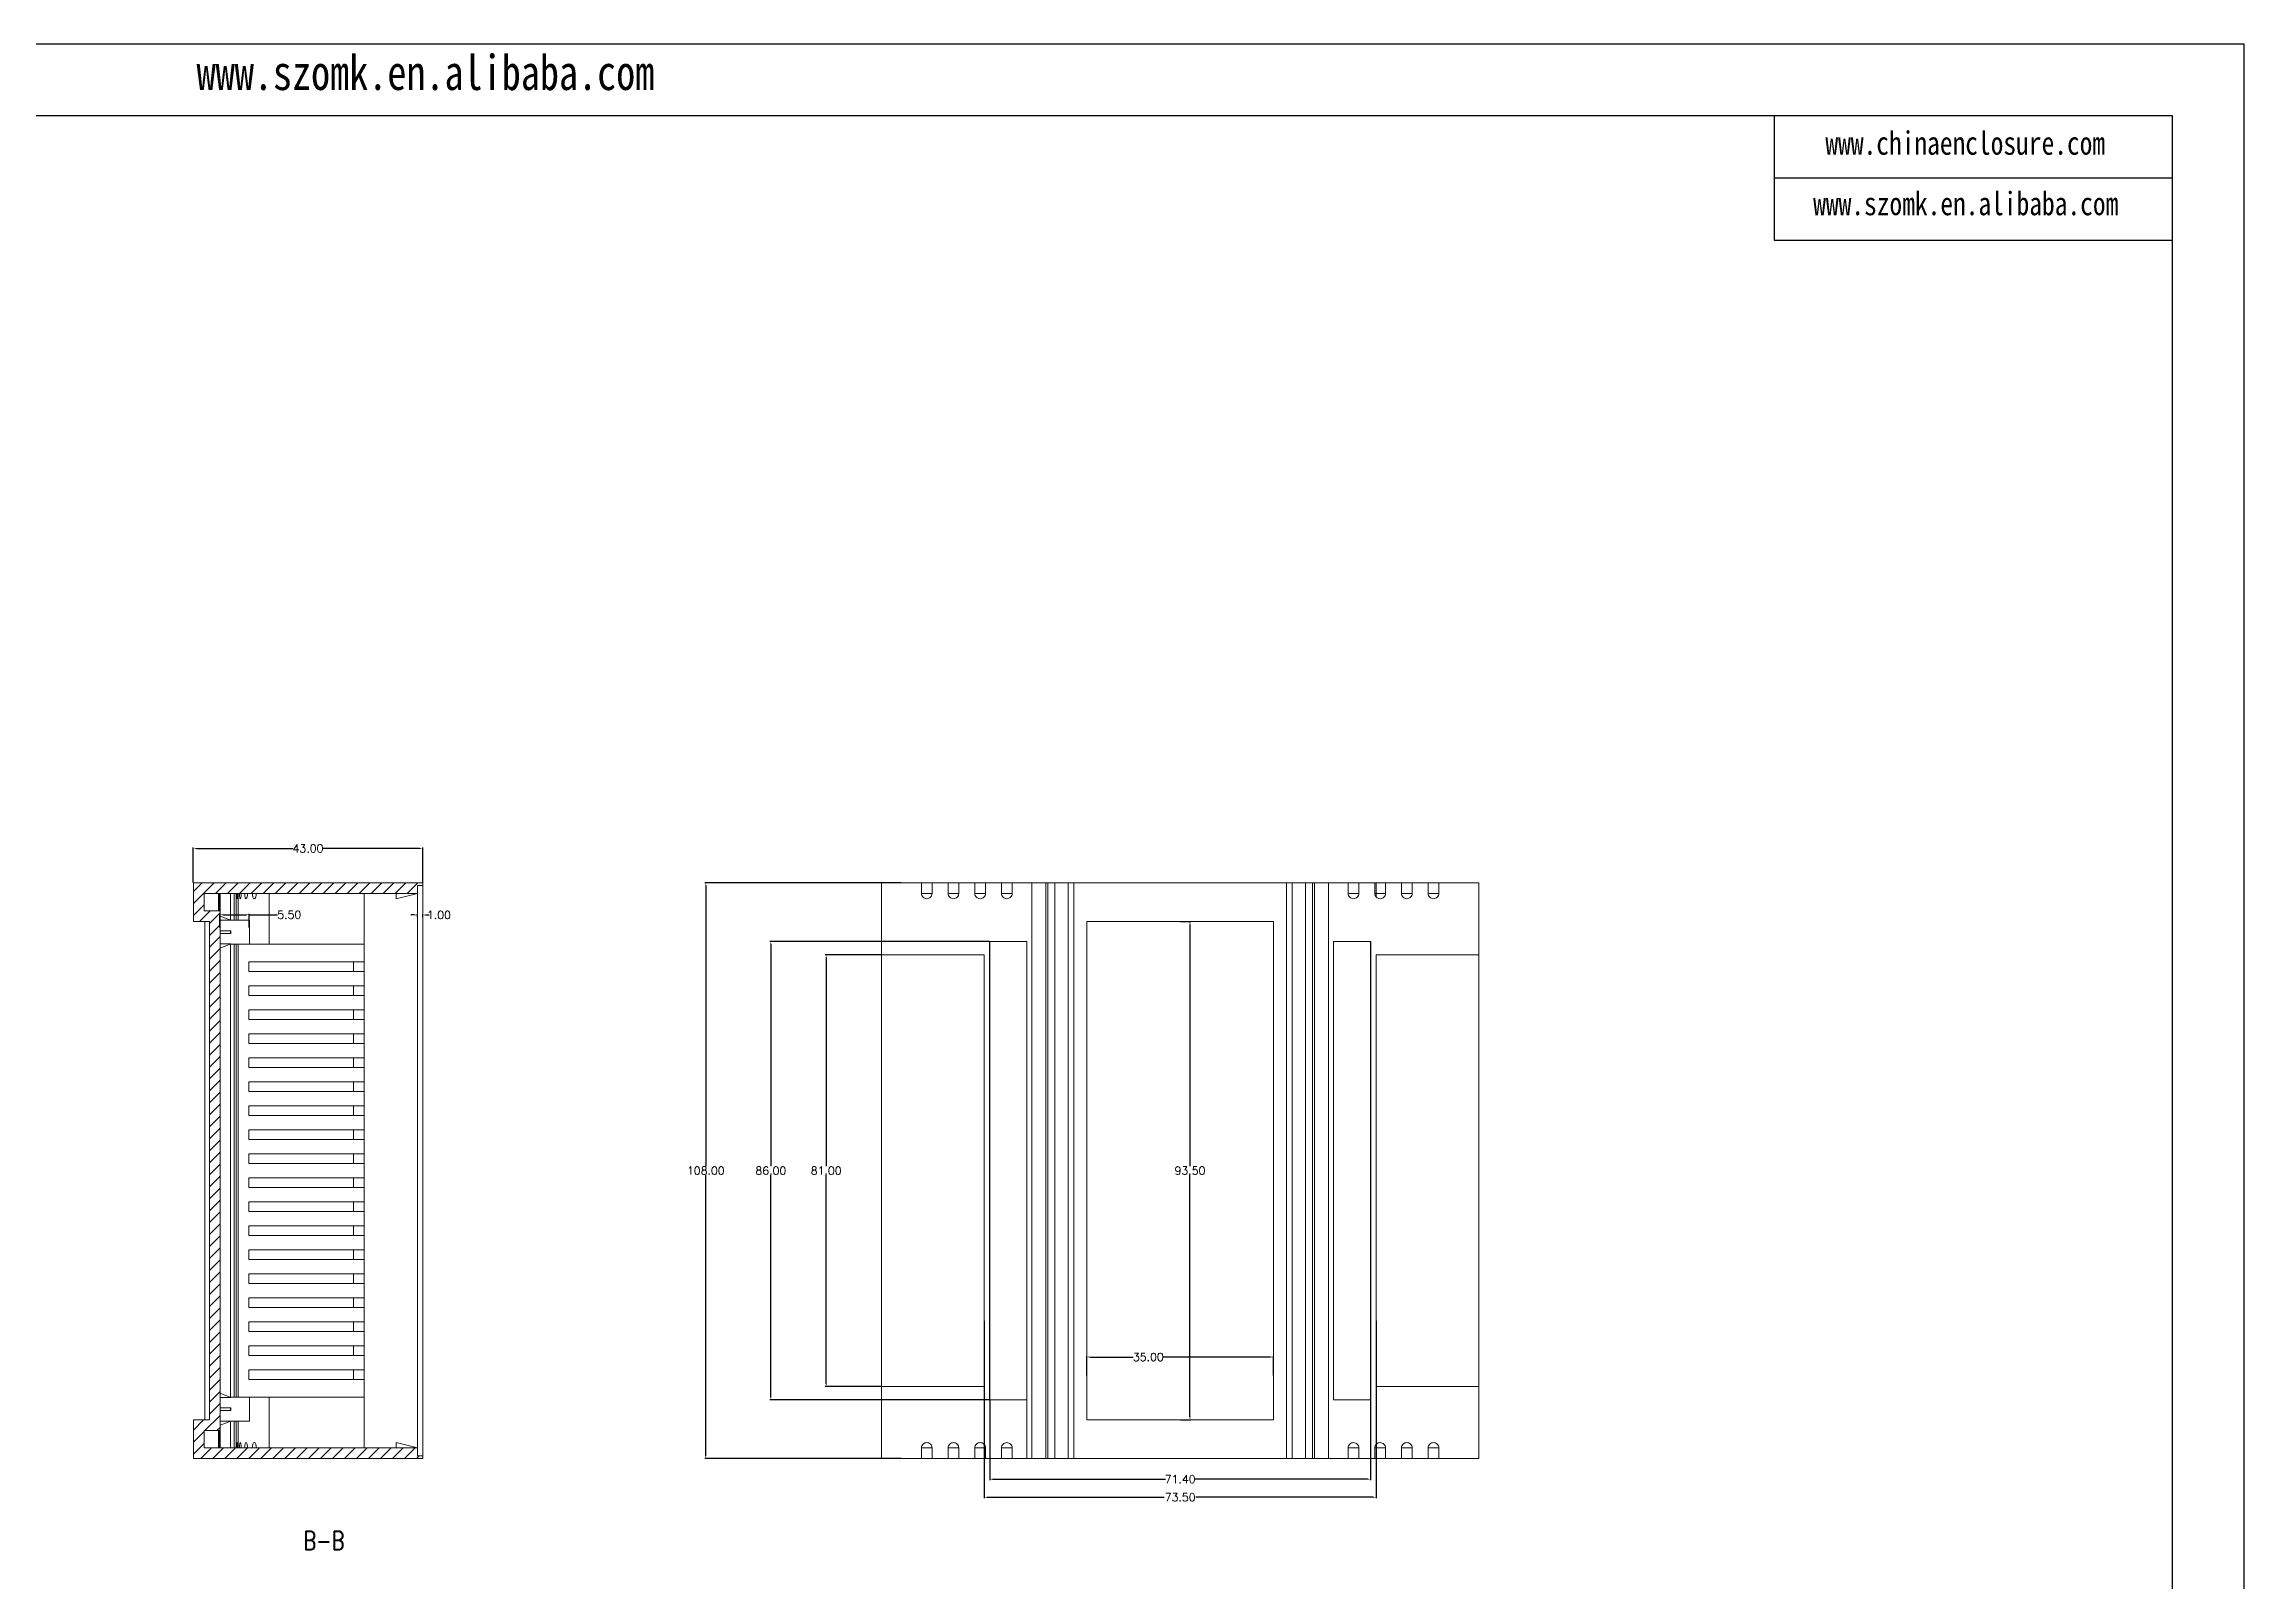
# Model space of a CAD drawing. Header units: inches. Extents: x 1153 to 3231, y 573 to 1137.
# Drawn here: x 2488.2 to 2900.6, y 849.2 to 1137.3 of the extents above; entities that cross this region are included whole.
import ezdxf

# ---------------------------------------------------------------- set-up
doc = ezdxf.new("R2010")
doc.units = ezdxf.units.IN
doc.layers.add('文字', color=81, linetype='Continuous')
doc.styles.add('SLDTEXTSTYLE3', font='TXT', dxfattribs={"width": 0.75, "bigfont": 'bigfont'})
doc.styles.get("Standard").update_dxf_attribs({"font": 'txt', "bigfont": 'gbcbig.shx'})
doc.styles.add('宋体', font='', dxfattribs={"width": 0.8, "height": 3.5})
doc.styles.get('宋体').set_extended_font_data('SimSun')
doc.dimstyles.new('2', dxfattribs={"dimtxt": 1.5, "dimasz": 0.6, "dimexe": 0.18, "dimexo": 0.0625, "dimgap": 0.09, "dimtad": 0, "dimtih": 1, "dimtoh": 1, "dimzin": 0, "dimdsep": 46, "dimtxsty": 'Standard', "dimcen": 0, "dimadec": 0, "dimazin": 2, "dimtfac": 1, "dimtofl": 0, "dimtmove": 0, "dimatfit": 3, "dimfxl": 1, "dimtolj": 1, "dimtzin": 0, "dimarcsym": 0})

# ---------------------------------------------------------------- blocks, each defined once
blk = doc.blocks.new('*D251')
at = {"color": 0, "lineweight": -2}
for p, q in [((2516.23, 980.07), (2516.23, 986.62)), ((2516.83, 986.44), (2534.89, 986.44)), ((2558.63, 986.44), (2540.57, 986.44)), ((2559.23, 980.07), (2559.23, 986.62))]:
    blk.add_line(p, q, dxfattribs=at)
at = {"color": 0}
for points in [[(2516.83, 986.54), (2516.83, 986.34), (2516.23, 986.44)], [(2558.63, 986.54), (2558.63, 986.34), (2559.23, 986.44)]]:
    blk.add_solid(points, dxfattribs=at)
at = {"layer": 'Defpoints', "color": 0}
for p in [(2559.23, 986.44), (2516.23, 980.01), (2559.23, 980.01)]:
    blk.add_point(p, dxfattribs=at)
at = {"color": 0, "insert": (2537.73, 986.44), "char_height": 1.5, "attachment_point": 5}
blk.add_mtext('\\A1;43.00', dxfattribs=at)
blk = doc.blocks.new('*D252')
at = {"color": 0, "lineweight": -2}
for p, q in [((2557.63, 973.96), (2557.03, 973.96)), ((2558.23, 973.54), (2558.23, 974.14)), ((2559.23, 973.54), (2559.23, 974.14)), ((2559.83, 973.96), (2560.43, 973.96))]:
    blk.add_line(p, q, dxfattribs=at)
at = {"color": 0}
for points in [[(2557.63, 974.06), (2557.63, 973.86), (2558.23, 973.96)], [(2559.83, 974.06), (2559.83, 973.86), (2559.23, 973.96)]]:
    blk.add_solid(points, dxfattribs=at)
at = {"layer": 'Defpoints', "color": 0}
for p in [(2558.23, 973.48), (2559.23, 973.96), (2559.23, 973.48)]:
    blk.add_point(p, dxfattribs=at)
at = {"color": 0, "insert": (2562.27, 973.96), "char_height": 1.5, "attachment_point": 5}
blk.add_mtext('\\A1;1.00', dxfattribs=at)
blk = doc.blocks.new('*D253')
at = {"color": 0, "lineweight": -2}
for p, q in [((2521.23, 971.58), (2521.23, 974.18)), ((2521.83, 974), (2526.13, 974)), ((2526.73, 971.58), (2526.73, 974.18)), ((2526.73, 974), (2532.01, 974))]:
    blk.add_line(p, q, dxfattribs=at)
at = {"color": 0}
for points in [[(2521.83, 974.1), (2521.83, 973.9), (2521.23, 974)], [(2526.13, 974.1), (2526.13, 973.9), (2526.73, 974)]]:
    blk.add_solid(points, dxfattribs=at)
at = {"layer": 'Defpoints', "color": 0}
for p in [(2521.23, 974), (2521.23, 971.52), (2526.73, 971.52)]:
    blk.add_point(p, dxfattribs=at)
at = {"color": 0, "insert": (2534.22, 974), "char_height": 1.5, "attachment_point": 5}
blk.add_mtext('\\A1;5.50', dxfattribs=at)
blk = doc.blocks.new('*D254')
at = {"color": 0, "lineweight": -2}
for p, q in [((2665.45, 969.01), (2624.31, 969.01)), ((2624.49, 968.41), (2624.49, 926.85)), ((2624.49, 883.61), (2624.49, 925.17)), ((2665.45, 883.01), (2624.31, 883.01))]:
    blk.add_line(p, q, dxfattribs=at)
at = {"color": 0}
for points in [[(2624.39, 968.41), (2624.59, 968.41), (2624.49, 969.01)], [(2624.39, 883.61), (2624.59, 883.61), (2624.49, 883.01)]]:
    blk.add_solid(points, dxfattribs=at)
at = {"layer": 'Defpoints', "color": 0}
for p in [(2665.52, 969.01), (2624.49, 883.01), (2665.52, 883.01)]:
    blk.add_point(p, dxfattribs=at)
at = {"color": 0, "insert": (2624.49, 926.01), "char_height": 1.5, "attachment_point": 5}
blk.add_mtext('\\A1;86.00', dxfattribs=at)
blk = doc.blocks.new('*D255')
at = {"color": 0, "lineweight": -2}
for p, q in [((2645.15, 966.51), (2634.68, 966.51)), ((2634.86, 965.91), (2634.86, 926.85)), ((2634.86, 886.11), (2634.86, 925.17)), ((2645.15, 885.51), (2634.68, 885.51))]:
    blk.add_line(p, q, dxfattribs=at)
at = {"color": 0}
for points in [[(2634.76, 965.91), (2634.96, 965.91), (2634.86, 966.51)], [(2634.76, 886.11), (2634.96, 886.11), (2634.86, 885.51)]]:
    blk.add_solid(points, dxfattribs=at)
at = {"layer": 'Defpoints', "color": 0}
for p in [(2634.86, 966.51), (2645.22, 966.51), (2645.22, 885.51)]:
    blk.add_point(p, dxfattribs=at)
at = {"color": 0, "insert": (2634.86, 926.01), "char_height": 1.5, "attachment_point": 5}
blk.add_mtext('\\A1;81.00', dxfattribs=at)
blk = doc.blocks.new('*D256')
at = {"color": 0, "lineweight": -2}
for p, q in [((2648.9, 980.01), (2612.12, 980.01)), ((2612.3, 979.41), (2612.3, 926.85)), ((2612.3, 872.61), (2612.3, 925.17)), ((2648.9, 872.01), (2612.12, 872.01))]:
    blk.add_line(p, q, dxfattribs=at)
at = {"color": 0}
for points in [[(2612.2, 979.41), (2612.4, 979.41), (2612.3, 980.01)], [(2612.2, 872.61), (2612.4, 872.61), (2612.3, 872.01)]]:
    blk.add_solid(points, dxfattribs=at)
at = {"layer": 'Defpoints', "color": 0}
for p in [(2612.3, 980.01), (2648.97, 980.01), (2648.97, 872.01)]:
    blk.add_point(p, dxfattribs=at)
at = {"color": 0, "insert": (2612.3, 926.01), "char_height": 1.5, "attachment_point": 5}
blk.add_mtext('\\A1;108.00', dxfattribs=at)
blk = doc.blocks.new('*D257')
at = {"color": 0, "lineweight": -2}
for p, q in [((2701.28, 972.76), (2703.24, 972.76)), ((2703.06, 972.16), (2703.06, 926.85)), ((2703.06, 879.86), (2703.06, 925.17)), ((2701.28, 879.26), (2703.24, 879.26))]:
    blk.add_line(p, q, dxfattribs=at)
at = {"color": 0}
for points in [[(2702.96, 972.16), (2703.16, 972.16), (2703.06, 972.76)], [(2702.96, 879.86), (2703.16, 879.86), (2703.06, 879.26)]]:
    blk.add_solid(points, dxfattribs=at)
at = {"layer": 'Defpoints', "color": 0}
for p in [(2701.22, 972.76), (2701.22, 879.26), (2703.06, 879.26)]:
    blk.add_point(p, dxfattribs=at)
at = {"color": 0, "insert": (2703.06, 926.01), "char_height": 1.5, "attachment_point": 5}
blk.add_mtext('\\A1;93.50', dxfattribs=at)
blk = doc.blocks.new('*D258')
at = {"color": 0, "lineweight": -2}
for p, q in [((2683.72, 887.59), (2683.72, 891.24)), ((2684.32, 891.06), (2692.41, 891.06)), ((2718.12, 891.06), (2698.09, 891.06)), ((2718.72, 887.59), (2718.72, 891.24))]:
    blk.add_line(p, q, dxfattribs=at)
at = {"color": 0}
for points in [[(2684.32, 891.16), (2684.32, 890.96), (2683.72, 891.06)], [(2718.12, 891.16), (2718.12, 890.96), (2718.72, 891.06)]]:
    blk.add_solid(points, dxfattribs=at)
at = {"layer": 'Defpoints', "color": 0}
for p in [(2718.72, 891.06), (2683.72, 887.53), (2718.72, 887.53)]:
    blk.add_point(p, dxfattribs=at)
at = {"color": 0, "insert": (2695.25, 891.06), "char_height": 1.5, "attachment_point": 5}
blk.add_mtext('\\A1;35.00', dxfattribs=at)
blk = doc.blocks.new('*D259')
at = {"color": 0, "lineweight": -2}
for p, q in [((2664.47, 897.83), (2664.47, 864.58)), ((2737.97, 897.83), (2737.97, 864.58)), ((2665.07, 864.76), (2698.25, 864.76)), ((2737.37, 864.76), (2704.18, 864.76))]:
    blk.add_line(p, q, dxfattribs=at)
at = {"color": 0}
for points in [[(2665.07, 864.86), (2665.07, 864.66), (2664.47, 864.76)], [(2737.37, 864.86), (2737.37, 864.66), (2737.97, 864.76)]]:
    blk.add_solid(points, dxfattribs=at)
at = {"layer": 'Defpoints', "color": 0}
for p in [(2664.47, 897.9), (2737.97, 897.9), (2737.97, 864.76)]:
    blk.add_point(p, dxfattribs=at)
at = {"color": 0, "insert": (2701.22, 864.76), "char_height": 1.5, "attachment_point": 5}
blk.add_mtext('\\A1;73.50', dxfattribs=at)
blk = doc.blocks.new('*D260')
at = {"color": 0, "lineweight": -2}
for p, q in [((2665.52, 882.95), (2665.52, 867.97)), ((2736.92, 882.95), (2736.92, 867.97)), ((2666.12, 868.15), (2698.5, 868.15)), ((2736.32, 868.15), (2703.93, 868.15))]:
    blk.add_line(p, q, dxfattribs=at)
at = {"color": 0}
for points in [[(2666.12, 868.25), (2666.12, 868.05), (2665.52, 868.15)], [(2736.32, 868.25), (2736.32, 868.05), (2736.92, 868.15)]]:
    blk.add_solid(points, dxfattribs=at)
at = {"layer": 'Defpoints', "color": 0}
for p in [(2665.52, 883.01), (2736.92, 883.01), (2736.92, 868.15)]:
    blk.add_point(p, dxfattribs=at)
at = {"color": 0, "insert": (2701.22, 868.15), "char_height": 1.5, "attachment_point": 5}
blk.add_mtext('\\A1;71.40', dxfattribs=at)

msp = doc.modelspace()

# ---------------------------------------------------------------- hatches: boundary and pattern name
at = {"linetype": 'Continuous', "lineweight": 0}
h = msp.add_hatch(dxfattribs=at)
h.set_pattern_fill('ANSI31', color=4, scale=0.5, style=0)
h.paths.add_polyline_path([(2558.235, 978.009), (2558.235, 979.509), (2559.235, 979.509), (2559.235, 980.009), (2516.235, 980.009), (2516.235, 972.759), (2519.235, 972.759), (2519.235, 879.259), (2516.235, 879.259), (2516.235, 872.009), (2559.235, 872.009), (2559.235, 872.509), (2558.235, 872.509), (2558.235, 874.009), (2518.235, 874.009), (2518.235, 877.259), (2521.235, 877.259), (2521.235, 974.759), (2518.235, 974.759), (2518.235, 978.009)])

# ---------------------------------------------------------------- linework, layer by layer
for p, q in [((2102.483, 1137.308), (2900.636, 1137.308)), ((2900.636, 1137.308), (2900.636, 572.957)), ((2123.136, 1123.871), (2887.199, 1123.871)), ((2812.55, 1123.871), (2812.55, 1100.543)), ((2887.199, 1123.871), (2887.199, 586.394)), ((2812.55, 1112.207), (2887.199, 1112.207)), ((2812.55, 1100.543), (2887.199, 1100.543))]:
    msp.add_line(p, q)
at = {"color": 7, "linetype": 'Continuous', "lineweight": 15}
for p, q in [((2516.235, 980.009), (2516.235, 972.759)), ((2559.235, 980.009), (2516.235, 980.009)), ((2558.235, 978.009), (2518.235, 978.009)), ((2518.235, 978.009), (2518.235, 974.759)), ((2520.982, 978.009), (2520.982, 974.759)), ((2521.235, 874.009), (2521.235, 978.009)), ((2523.89, 973.009), (2523.89, 978.009)), ((2523.89, 973.009), (2523.89, 978.009)), ((2524.262, 978.009), (2524.262, 973.009)), ((2524.262, 978.009), (2524.262, 973.009)), ((2524.64, 973.009), (2524.64, 978.009)), ((2530.453, 978.009), (2530.453, 968.509)), ((2548.235, 874.009), (2548.235, 978.009)), ((2554.235, 977.009), (2558.235, 978.009)), ((2554.235, 977.009), (2554.235, 978.009)), ((2559.235, 979.509), (2558.235, 979.509)), ((2558.235, 978.009), (2558.235, 979.509)), ((2558.235, 872.509), (2558.235, 979.509)), ((2559.235, 980.009), (2559.235, 979.509)), ((2559.235, 872.009), (2559.235, 980.009)), ((2645.216, 968.509), (2645.216, 980.009)), ((2652.716, 980.009), (2645.216, 980.009)), ((2645.216, 872.009), (2645.216, 980.009)), ((2652.716, 980.009), (2652.716, 978.009)), ((2654.716, 980.009), (2652.716, 980.009)), ((2654.716, 978.009), (2652.716, 978.009)), ((2654.716, 978.009), (2654.716, 980.009)), ((2657.716, 980.009), (2654.716, 980.009)), ((2657.716, 980.009), (2657.716, 978.009)), ((2659.716, 980.009), (2657.716, 980.009)), ((2659.716, 978.009), (2657.716, 978.009)), ((2659.716, 978.009), (2659.716, 980.009)), ((2662.716, 980.009), (2659.716, 980.009)), ((2662.716, 980.009), (2662.716, 978.009)), ((2664.716, 980.009), (2662.716, 980.009)), ((2664.716, 978.009), (2662.716, 978.009)), ((2664.716, 978.009), (2664.716, 980.009)), ((2667.716, 980.009), (2664.716, 980.009)), ((2667.716, 980.009), (2667.716, 978.009)), ((2669.716, 980.009), (2667.716, 980.009)), ((2669.716, 978.009), (2667.716, 978.009)), ((2669.716, 978.009), (2669.716, 980.009)), ((2673.407, 980.009), (2669.716, 980.009)), ((2673.407, 872.009), (2673.407, 980.009)), ((2673.407, 980.009), (2676.025, 980.009)), ((2676.025, 872.009), (2676.025, 980.009)), ((2676.387, 980.009), (2676.025, 980.009)), ((2676.387, 872.009), (2676.387, 980.009)), ((2676.387, 980.009), (2677.725, 980.009)), ((2677.725, 980.009), (2677.725, 872.009)), ((2680.249, 980.009), (2677.725, 980.009)), ((2680.249, 872.009), (2680.249, 980.009)), ((2680.249, 980.009), (2681.306, 980.009)), ((2681.306, 980.009), (2681.306, 872.009)), ((2681.306, 980.009), (2721.126, 980.009)), ((2721.126, 872.009), (2721.126, 980.009)), ((2721.126, 980.009), (2722.183, 980.009)), ((2722.183, 980.009), (2722.183, 872.009)), ((2722.183, 980.009), (2724.708, 980.009)), ((2724.708, 872.009), (2724.708, 980.009)), ((2724.708, 980.009), (2726.045, 980.009)), ((2726.045, 980.009), (2726.045, 872.009)), ((2726.045, 980.009), (2726.408, 980.009)), ((2726.408, 872.009), (2726.408, 980.009)), ((2726.408, 980.009), (2729.025, 980.009)), ((2729.025, 980.009), (2729.025, 872.009)), ((2729.025, 980.009), (2732.716, 980.009)), ((2732.716, 980.009), (2732.716, 978.009)), ((2734.716, 980.009), (2732.716, 980.009)), ((2734.716, 978.009), (2732.716, 978.009)), ((2734.716, 978.009), (2734.716, 980.009)), ((2734.716, 980.009), (2737.716, 980.009)), ((2737.716, 980.009), (2737.716, 978.009)), ((2739.716, 980.009), (2737.716, 980.009)), ((2739.716, 978.009), (2737.716, 978.009)), ((2737.966, 980.009), (2737.966, 977.348)), ((2739.716, 978.009), (2739.716, 980.009)), ((2739.716, 980.009), (2742.716, 980.009)), ((2742.716, 980.009), (2742.716, 978.009)), ((2744.716, 980.009), (2742.716, 980.009)), ((2744.716, 978.009), (2742.716, 978.009)), ((2744.716, 978.009), (2744.716, 980.009)), ((2744.716, 980.009), (2747.716, 980.009)), ((2747.716, 980.009), (2747.716, 978.009)), ((2749.716, 980.009), (2747.716, 980.009)), ((2749.716, 978.009), (2747.716, 978.009)), ((2749.716, 978.009), (2749.716, 980.009)), ((2749.716, 980.009), (2757.216, 980.009)), ((2757.216, 968.509), (2757.216, 980.009)), ((2757.216, 872.009), (2757.216, 980.009)), ((2521.235, 974.759), (2518.235, 974.759)), ((2523.235, 972.995), (2521.235, 973.759)), ((2519.235, 972.759), (2516.235, 972.759)), ((2518.408, 972.759), (2518.408, 879.259)), ((2519.235, 879.259), (2519.235, 972.759)), ((2521.235, 972.995), (2523.235, 972.995)), ((2523.235, 971.009), (2521.235, 971.009)), ((2523.235, 970.509), (2521.235, 970.509)), ((2526.735, 973.009), (2523.235, 973.009)), ((2523.235, 972.995), (2523.235, 973.009)), ((2523.235, 970.509), (2523.235, 971.009)), ((2526.735, 968.509), (2526.735, 973.009)), ((2718.716, 972.759), (2683.716, 972.759)), ((2683.716, 972.759), (2683.716, 879.259)), ((2718.716, 879.259), (2718.716, 972.759)), ((2523.235, 968.523), (2521.235, 968.523)), ((2523.235, 968.523), (2521.235, 967.759)), ((2523.235, 968.509), (2523.235, 968.523)), ((2523.235, 968.509), (2526.735, 968.509)), ((2523.89, 883.509), (2523.89, 968.509)), ((2524.262, 968.509), (2524.262, 883.509)), ((2524.64, 883.509), (2524.64, 968.509)), ((2526.64, 965.159), (2548.235, 965.159)), ((2526.64, 963.359), (2526.64, 965.159)), ((2548.235, 968.509), (2526.735, 968.509)), ((2546.235, 965.159), (2546.235, 963.359)), ((2548.235, 965.159), (2548.235, 963.359)), ((2664.466, 966.509), (2645.216, 966.509)), ((2664.466, 885.509), (2664.466, 966.509)), ((2665.49, 969.009), (2665.49, 883.009)), ((2665.49, 969.009), (2672.466, 969.009)), ((2665.516, 969.009), (2665.516, 883.009)), ((2672.466, 872.009), (2672.466, 969.009)), ((2729.966, 969.009), (2736.943, 969.009)), ((2729.966, 969.009), (2729.966, 883.009)), ((2736.916, 883.009), (2736.916, 969.009)), ((2736.943, 883.009), (2736.943, 969.009)), ((2757.216, 966.509), (2737.966, 966.509)), ((2737.966, 966.509), (2737.966, 885.509)), ((2548.235, 963.359), (2526.64, 963.359)), ((2548.235, 963.359), (2526.735, 963.359)), ((2526.64, 960.659), (2548.235, 960.659)), ((2526.64, 958.859), (2526.64, 960.659)), ((2548.235, 958.859), (2526.64, 958.859)), ((2548.235, 958.859), (2526.735, 958.859)), ((2546.235, 960.659), (2546.235, 958.859)), ((2548.235, 960.659), (2548.235, 958.859)), ((2526.64, 956.159), (2548.235, 956.159)), ((2526.64, 954.359), (2526.64, 956.159)), ((2548.235, 954.359), (2526.64, 954.359)), ((2548.235, 954.359), (2526.735, 954.359)), ((2546.235, 956.159), (2546.235, 954.359)), ((2548.235, 956.159), (2548.235, 954.359)), ((2526.64, 951.659), (2548.235, 951.659)), ((2526.64, 949.859), (2526.64, 951.659)), ((2548.235, 949.859), (2526.64, 949.859)), ((2548.235, 949.859), (2526.735, 949.859)), ((2546.235, 951.659), (2546.235, 949.859)), ((2548.235, 951.659), (2548.235, 949.859)), ((2526.64, 947.159), (2548.235, 947.159)), ((2526.64, 945.359), (2526.64, 947.159)), ((2548.235, 945.359), (2526.64, 945.359)), ((2548.235, 945.359), (2526.735, 945.359)), ((2546.235, 947.159), (2546.235, 945.359)), ((2548.235, 947.159), (2548.235, 945.359)), ((2526.64, 942.659), (2548.235, 942.659)), ((2526.64, 940.859), (2526.64, 942.659)), ((2548.235, 940.859), (2526.64, 940.859)), ((2548.235, 940.859), (2526.735, 940.859)), ((2546.235, 942.659), (2546.235, 940.859)), ((2548.235, 942.659), (2548.235, 940.859)), ((2526.64, 938.159), (2548.235, 938.159)), ((2526.64, 936.359), (2526.64, 938.159)), ((2548.235, 936.359), (2526.64, 936.359)), ((2548.235, 936.359), (2526.735, 936.359)), ((2546.235, 938.159), (2546.235, 936.359)), ((2548.235, 938.159), (2548.235, 936.359)), ((2526.64, 933.659), (2548.235, 933.659)), ((2526.64, 931.859), (2526.64, 933.659)), ((2546.235, 933.659), (2546.235, 931.859)), ((2548.235, 933.659), (2548.235, 931.859)), ((2548.235, 931.859), (2526.64, 931.859)), ((2526.64, 929.159), (2548.235, 929.159)), ((2526.64, 927.359), (2526.64, 929.159)), ((2548.235, 931.859), (2526.735, 931.859)), ((2546.235, 929.159), (2546.235, 927.359)), ((2548.235, 929.159), (2548.235, 927.359)), ((2548.235, 927.359), (2526.64, 927.359)), ((2526.64, 924.659), (2548.235, 924.659)), ((2526.64, 922.859), (2526.64, 924.659)), ((2548.235, 927.359), (2526.735, 927.359)), ((2546.235, 924.659), (2546.235, 922.859)), ((2548.235, 924.659), (2548.235, 922.859)), ((2548.235, 922.859), (2526.64, 922.859)), ((2526.64, 920.159), (2548.235, 920.159)), ((2526.64, 918.359), (2526.64, 920.159)), ((2548.235, 922.859), (2526.735, 922.859)), ((2546.235, 920.159), (2546.235, 918.359)), ((2548.235, 920.159), (2548.235, 918.359)), ((2548.235, 918.359), (2526.64, 918.359)), ((2526.64, 915.659), (2548.235, 915.659)), ((2526.64, 913.859), (2526.64, 915.659)), ((2548.235, 918.359), (2526.735, 918.359)), ((2546.235, 915.659), (2546.235, 913.859)), ((2548.235, 915.659), (2548.235, 913.859)), ((2548.235, 913.859), (2526.64, 913.859)), ((2548.235, 913.859), (2526.735, 913.859)), ((2526.64, 911.159), (2548.235, 911.159)), ((2526.64, 909.359), (2526.64, 911.159)), ((2548.235, 909.359), (2526.64, 909.359)), ((2548.235, 909.359), (2526.735, 909.359)), ((2546.235, 911.159), (2546.235, 909.359)), ((2548.235, 911.159), (2548.235, 909.359)), ((2526.64, 906.659), (2548.235, 906.659)), ((2526.64, 904.859), (2526.64, 906.659)), ((2548.235, 904.859), (2526.64, 904.859)), ((2548.235, 904.859), (2526.735, 904.859)), ((2546.235, 906.659), (2546.235, 904.859)), ((2548.235, 906.659), (2548.235, 904.859)), ((2526.64, 902.159), (2548.235, 902.159)), ((2526.64, 900.359), (2526.64, 902.159)), ((2548.235, 900.359), (2526.64, 900.359)), ((2548.235, 900.359), (2526.735, 900.359)), ((2546.235, 902.159), (2546.235, 900.359)), ((2548.235, 902.159), (2548.235, 900.359)), ((2526.64, 897.659), (2548.235, 897.659)), ((2526.64, 895.859), (2526.64, 897.659)), ((2548.235, 895.859), (2526.64, 895.859)), ((2548.235, 895.859), (2526.735, 895.859)), ((2546.235, 897.659), (2546.235, 895.859)), ((2548.235, 897.659), (2548.235, 895.859)), ((2526.64, 893.159), (2548.235, 893.159)), ((2526.64, 891.359), (2526.64, 893.159)), ((2548.235, 891.359), (2526.64, 891.359)), ((2548.235, 891.359), (2526.735, 891.359)), ((2546.235, 893.159), (2546.235, 891.359)), ((2548.235, 893.159), (2548.235, 891.359)), ((2526.64, 888.659), (2548.235, 888.659)), ((2526.64, 886.859), (2526.64, 888.659)), ((2548.235, 886.859), (2526.64, 886.859)), ((2548.235, 886.859), (2526.735, 886.859)), ((2546.235, 888.659), (2546.235, 886.859)), ((2548.235, 888.659), (2548.235, 886.859)), ((2523.235, 883.495), (2521.235, 884.259)), ((2521.235, 883.495), (2523.235, 883.495)), ((2526.735, 883.509), (2523.235, 883.509)), ((2523.235, 883.509), (2523.235, 883.495)), ((2526.735, 883.509), (2526.735, 879.009)), ((2548.235, 883.509), (2526.735, 883.509)), ((2530.453, 883.509), (2530.453, 874.009)), ((2645.216, 885.509), (2664.466, 885.509)), ((2645.216, 872.009), (2645.216, 883.509)), ((2665.49, 883.009), (2672.466, 883.009)), ((2729.966, 883.009), (2736.943, 883.009)), ((2737.966, 885.509), (2757.216, 885.509)), ((2757.216, 872.009), (2757.216, 883.509)), ((2516.235, 879.259), (2516.235, 872.009)), ((2516.235, 879.259), (2519.235, 879.259)), ((2523.235, 881.509), (2521.235, 881.509)), ((2523.235, 881.009), (2521.235, 881.009)), ((2523.235, 879.023), (2521.235, 879.023)), ((2523.235, 879.023), (2521.235, 878.259)), ((2523.235, 881.509), (2523.235, 881.009)), ((2523.235, 879.023), (2523.235, 879.009)), ((2523.235, 879.009), (2526.735, 879.009)), ((2523.89, 874.009), (2523.89, 879.009)), ((2523.89, 874.009), (2523.89, 879.009)), ((2524.262, 879.009), (2524.262, 874.009)), ((2524.262, 879.009), (2524.262, 874.009)), ((2524.64, 874.009), (2524.64, 879.009)), ((2683.716, 879.259), (2718.716, 879.259)), ((2518.235, 877.259), (2521.235, 877.259)), ((2518.235, 877.259), (2518.235, 874.009)), ((2520.982, 877.259), (2520.982, 874.009)), ((2554.235, 875.009), (2554.235, 874.009)), ((2554.235, 875.009), (2558.235, 874.009)), ((2559.235, 872.009), (2516.235, 872.009)), ((2558.235, 874.009), (2518.235, 874.009)), ((2558.235, 872.509), (2558.235, 874.009)), ((2558.235, 872.509), (2559.235, 872.509)), ((2559.235, 872.509), (2559.235, 872.009)), ((2652.716, 872.009), (2645.216, 872.009)), ((2652.716, 872.009), (2652.716, 874.009)), ((2654.716, 874.009), (2652.716, 874.009)), ((2654.716, 872.009), (2652.716, 872.009)), ((2654.716, 874.009), (2654.716, 872.009)), ((2657.716, 872.009), (2654.716, 872.009)), ((2657.716, 872.009), (2657.716, 874.009)), ((2659.716, 874.009), (2657.716, 874.009)), ((2659.716, 872.009), (2657.716, 872.009)), ((2659.716, 874.009), (2659.716, 872.009)), ((2662.716, 872.009), (2659.716, 872.009)), ((2662.716, 872.009), (2662.716, 874.009)), ((2664.716, 874.009), (2662.716, 874.009)), ((2664.716, 872.009), (2662.716, 872.009)), ((2664.716, 874.009), (2664.716, 872.009)), ((2667.716, 872.009), (2664.716, 872.009)), ((2667.716, 872.009), (2667.716, 874.009)), ((2669.716, 874.009), (2667.716, 874.009)), ((2669.716, 872.009), (2667.716, 872.009)), ((2669.716, 874.009), (2669.716, 872.009)), ((2673.407, 872.009), (2669.716, 872.009)), ((2676.025, 872.009), (2673.407, 872.009)), ((2676.387, 872.009), (2676.025, 872.009)), ((2677.725, 872.009), (2676.387, 872.009)), ((2680.249, 872.009), (2677.725, 872.009)), ((2681.306, 872.009), (2680.249, 872.009)), ((2681.306, 872.009), (2721.126, 872.009)), ((2722.183, 872.009), (2721.126, 872.009)), ((2722.183, 872.009), (2724.708, 872.009)), ((2726.045, 872.009), (2724.708, 872.009)), ((2726.045, 872.009), (2726.408, 872.009)), ((2729.025, 872.009), (2726.408, 872.009)), ((2729.025, 872.009), (2732.716, 872.009)), ((2732.716, 872.009), (2732.716, 874.009)), ((2734.716, 874.009), (2732.716, 874.009)), ((2734.716, 872.009), (2732.716, 872.009)), ((2734.716, 874.009), (2734.716, 872.009)), ((2734.716, 872.009), (2737.716, 872.009)), ((2737.716, 872.009), (2737.716, 874.009)), ((2739.716, 874.009), (2737.716, 874.009)), ((2739.716, 872.009), (2737.716, 872.009)), ((2739.716, 874.009), (2739.716, 872.009)), ((2739.716, 872.009), (2742.716, 872.009)), ((2742.716, 872.009), (2742.716, 874.009)), ((2744.716, 874.009), (2742.716, 874.009)), ((2744.716, 872.009), (2742.716, 872.009)), ((2744.716, 874.009), (2744.716, 872.009)), ((2744.716, 872.009), (2747.716, 872.009)), ((2747.716, 872.009), (2747.716, 874.009)), ((2749.716, 874.009), (2747.716, 874.009)), ((2749.716, 872.009), (2747.716, 872.009)), ((2749.716, 874.009), (2749.716, 872.009)), ((2749.716, 872.009), (2757.216, 872.009))]:
    msp.add_line(p, q, dxfattribs=at)
at = {"color": 8, "linetype": 'Continuous', "lineweight": 15}
for p, q in [((2521.166, 974.759), (2521.166, 978.009)), ((2523.218, 978.009), (2523.218, 973.002)), ((2523.218, 978.009), (2523.218, 972.995)), ((2523.218, 971.009), (2523.218, 970.509)), ((2523.218, 968.523), (2523.218, 883.495)), ((2523.218, 881.509), (2523.218, 881.009)), ((2523.218, 879.023), (2523.218, 874.009)), ((2523.218, 879.017), (2523.218, 874.009)), ((2521.166, 874.009), (2521.166, 877.259))]:
    msp.add_line(p, q, dxfattribs=at)
at = {"color": 7, "linetype": 'Continuous', "lineweight": 15}
for points, knots in [([(2524.338, 978.009), (2524.338, 977.879), (2524.34, 977.747), (2524.346, 977.505), (2524.351, 977.395), (2524.364, 977.208), (2524.372, 977.135), (2524.391, 977.035), (2524.401, 977.009), (2524.422, 977.009), (2524.434, 977.036), (2524.455, 977.135), (2524.465, 977.21), (2524.482, 977.394), (2524.49, 977.505), (2524.5, 977.747), (2524.502, 977.877), (2524.502, 978.009)], [0, 0, 0, 0, 0.125, 0.125, 0.25, 0.25, 0.375, 0.375, 0.5, 0.5, 0.625, 0.625, 0.75, 0.75, 0.875, 0.875, 1, 1, 1, 1]), ([(2524.879, 978.009), (2524.879, 977.878), (2524.883, 977.746), (2524.898, 977.503), (2524.91, 977.392), (2524.939, 977.206), (2524.957, 977.133), (2524.996, 977.034), (2525.018, 977.009), (2525.062, 977.009), (2525.085, 977.035), (2525.127, 977.134), (2525.147, 977.208), (2525.181, 977.392), (2525.194, 977.503), (2525.213, 977.745), (2525.218, 977.877), (2525.218, 978.009)], [0, 0, 0, 0, 0.125, 0.125, 0.25, 0.25, 0.375, 0.375, 0.5, 0.5, 0.625, 0.625, 0.75, 0.75, 0.875, 0.875, 1, 1, 1, 1]), ([(2525.863, 978.009), (2525.863, 977.877), (2525.869, 977.743), (2525.894, 977.499), (2525.913, 977.388), (2525.96, 977.203), (2525.987, 977.131), (2526.049, 977.034), (2526.082, 977.009), (2526.149, 977.01), (2526.183, 977.035), (2526.247, 977.133), (2526.277, 977.206), (2526.328, 977.388), (2526.349, 977.5), (2526.378, 977.743), (2526.385, 977.876), (2526.385, 978.009)], [0, 0, 0, 0, 0.125, 0.125, 0.25, 0.25, 0.375, 0.375, 0.5, 0.5, 0.625, 0.625, 0.75, 0.75, 0.875, 0.875, 1, 1, 1, 1]), ([(2527.314, 978.009), (2527.314, 977.875), (2527.323, 977.739), (2527.359, 977.493), (2527.385, 977.382), (2527.451, 977.198), (2527.489, 977.128), (2527.573, 977.033), (2527.619, 977.009), (2527.71, 977.01), (2527.756, 977.035), (2527.843, 977.13), (2527.884, 977.202), (2527.953, 977.383), (2527.982, 977.494), (2528.022, 977.739), (2528.032, 977.874), (2528.032, 978.009)], [0, 0, 0, 0, 0.125, 0.125, 0.25, 0.25, 0.375, 0.375, 0.5, 0.5, 0.625, 0.625, 0.75, 0.75, 0.875, 0.875, 1, 1, 1, 1]), ([(2652.716, 978.009), (2652.716, 977.874), (2652.744, 977.74), (2652.849, 977.493), (2652.926, 977.383), (2653.206, 977.111), (2653.459, 977.009), (2653.845, 977.009), (2653.97, 977.033), (2654.21, 977.13), (2654.32, 977.201), (2654.507, 977.384), (2654.584, 977.495), (2654.688, 977.74), (2654.716, 977.875), (2654.716, 978.009)], [0, 0, 0, 0, 0.125, 0.125, 0.25, 0.25, 0.5, 0.5, 0.625, 0.625, 0.75, 0.75, 0.875, 0.875, 1, 1, 1, 1]), ([(2657.716, 978.009), (2657.716, 977.876), (2657.743, 977.743), (2657.846, 977.499), (2657.922, 977.388), (2658.2, 977.114), (2658.456, 977.009), (2658.846, 977.009), (2658.974, 977.034), (2659.214, 977.132), (2659.325, 977.205), (2659.511, 977.389), (2659.587, 977.5), (2659.689, 977.743), (2659.716, 977.877), (2659.716, 978.009)], [0, 0, 0, 0, 0.125, 0.125, 0.25, 0.25, 0.5, 0.5, 0.625, 0.625, 0.75, 0.75, 0.875, 0.875, 1, 1, 1, 1]), ([(2662.716, 978.009), (2662.716, 977.877), (2662.742, 977.746), (2662.844, 977.502), (2662.919, 977.392), (2663.196, 977.116), (2663.454, 977.009), (2663.847, 977.009), (2663.976, 977.035), (2664.218, 977.134), (2664.329, 977.208), (2664.514, 977.392), (2664.589, 977.504), (2664.69, 977.745), (2664.716, 977.878), (2664.716, 978.009)], [0, 0, 0, 0, 0.125, 0.125, 0.25, 0.25, 0.5, 0.5, 0.625, 0.625, 0.75, 0.75, 0.875, 0.875, 1, 1, 1, 1]), ([(2667.716, 978.009), (2667.716, 977.877), (2667.742, 977.747), (2667.843, 977.504), (2667.917, 977.394), (2668.194, 977.117), (2668.453, 977.009), (2668.848, 977.009), (2668.978, 977.035), (2669.22, 977.135), (2669.331, 977.21), (2669.515, 977.394), (2669.59, 977.506), (2669.69, 977.747), (2669.716, 977.879), (2669.716, 978.009)], [0, 0, 0, 0, 0.125, 0.125, 0.25, 0.25, 0.5, 0.5, 0.625, 0.625, 0.75, 0.75, 0.875, 0.875, 1, 1, 1, 1]), ([(2732.716, 978.009), (2732.716, 977.877), (2732.742, 977.747), (2732.843, 977.504), (2732.917, 977.394), (2733.195, 977.117), (2733.454, 977.009), (2733.849, 977.009), (2733.979, 977.035), (2734.22, 977.136), (2734.331, 977.21), (2734.516, 977.394), (2734.59, 977.506), (2734.69, 977.747), (2734.716, 977.879), (2734.716, 978.009)], [0, 0, 0, 0, 0.125, 0.125, 0.25, 0.25, 0.5, 0.5, 0.625, 0.625, 0.75, 0.75, 0.875, 0.875, 1, 1, 1, 1]), ([(2737.716, 978.009), (2737.716, 977.877), (2737.742, 977.746), (2737.844, 977.502), (2737.919, 977.391), (2738.197, 977.115), (2738.456, 977.009), (2738.849, 977.009), (2738.978, 977.035), (2739.219, 977.135), (2739.329, 977.209), (2739.514, 977.393), (2739.589, 977.504), (2739.69, 977.746), (2739.716, 977.878), (2739.716, 978.009)], [0, 0, 0, 0, 0.125, 0.125, 0.25, 0.25, 0.5, 0.5, 0.625, 0.625, 0.75, 0.75, 0.875, 0.875, 1, 1, 1, 1]), ([(2742.716, 978.009), (2742.716, 977.876), (2742.743, 977.743), (2742.846, 977.498), (2742.922, 977.388), (2743.202, 977.113), (2743.459, 977.008), (2743.849, 977.01), (2743.976, 977.035), (2744.216, 977.133), (2744.326, 977.206), (2744.512, 977.389), (2744.587, 977.501), (2744.689, 977.743), (2744.716, 977.877), (2744.716, 978.009)], [0, 0, 0, 0, 0.125, 0.125, 0.25, 0.25, 0.5, 0.5, 0.625, 0.625, 0.75, 0.75, 0.875, 0.875, 1, 1, 1, 1]), ([(2747.716, 978.009), (2747.716, 977.874), (2747.744, 977.74), (2747.849, 977.493), (2747.926, 977.382), (2748.208, 977.109), (2748.464, 977.008), (2748.849, 977.01), (2748.974, 977.035), (2749.212, 977.131), (2749.321, 977.202), (2749.508, 977.385), (2749.584, 977.495), (2749.688, 977.74), (2749.716, 977.875), (2749.716, 978.009)], [0, 0, 0, 0, 0.125, 0.125, 0.25, 0.25, 0.5, 0.5, 0.625, 0.625, 0.75, 0.75, 0.875, 0.875, 1, 1, 1, 1]), ([(2524.338, 874.009), (2524.338, 874.142), (2524.34, 874.271), (2524.346, 874.514), (2524.351, 874.625), (2524.364, 874.809), (2524.372, 874.884), (2524.39, 874.983), (2524.401, 875.009), (2524.422, 875.009), (2524.433, 874.983), (2524.455, 874.884), (2524.465, 874.81), (2524.491, 874.531), (2524.502, 874.274), (2524.502, 874.009)], [0, 0, 0, 0, 0.125, 0.125, 0.25, 0.25, 0.375, 0.375, 0.5, 0.5, 0.625, 0.625, 0.75, 0.75, 1, 1, 1, 1]), ([(2524.879, 874.009), (2524.879, 874.142), (2524.883, 874.273), (2524.898, 874.516), (2524.91, 874.627), (2524.954, 874.903), (2524.995, 875.01), (2525.062, 875.009), (2525.085, 874.983), (2525.127, 874.883), (2525.147, 874.81), (2525.181, 874.626), (2525.195, 874.515), (2525.213, 874.273), (2525.218, 874.14), (2525.218, 874.009)], [0, 0, 0, 0, 0.125, 0.125, 0.25, 0.25, 0.5, 0.5, 0.625, 0.625, 0.75, 0.75, 0.875, 0.875, 1, 1, 1, 1]), ([(2525.863, 874.009), (2525.863, 874.143), (2525.869, 874.275), (2525.895, 874.521), (2525.913, 874.631), (2525.983, 874.906), (2526.048, 875.01), (2526.149, 875.009), (2526.183, 874.983), (2526.247, 874.885), (2526.277, 874.813), (2526.328, 874.629), (2526.349, 874.518), (2526.378, 874.275), (2526.385, 874.142), (2526.385, 874.009)], [0, 0, 0, 0, 0.125, 0.125, 0.25, 0.25, 0.5, 0.5, 0.625, 0.625, 0.75, 0.75, 0.875, 0.875, 1, 1, 1, 1]), ([(2527.314, 874.009), (2527.314, 874.144), (2527.323, 874.279), (2527.359, 874.527), (2527.385, 874.637), (2527.483, 874.91), (2527.572, 875.01), (2527.71, 875.009), (2527.756, 874.984), (2527.843, 874.887), (2527.884, 874.816), (2527.954, 874.634), (2527.982, 874.524), (2528.022, 874.279), (2528.032, 874.144), (2528.032, 874.009)], [0, 0, 0, 0, 0.125, 0.125, 0.25, 0.25, 0.5, 0.5, 0.625, 0.625, 0.75, 0.75, 0.875, 0.875, 1, 1, 1, 1]), ([(2652.716, 874.009), (2652.716, 874.143), (2652.744, 874.279), (2652.849, 874.524), (2652.925, 874.634), (2653.113, 874.818), (2653.223, 874.889), (2653.461, 874.985), (2653.588, 875.009), (2653.842, 875.009), (2653.971, 874.985), (2654.208, 874.889), (2654.32, 874.817), (2654.506, 874.636), (2654.584, 874.524), (2654.688, 874.279), (2654.716, 874.144), (2654.716, 874.009)], [0, 0, 0, 0, 0.125, 0.125, 0.25, 0.25, 0.375, 0.375, 0.5, 0.5, 0.625, 0.625, 0.75, 0.75, 0.875, 0.875, 1, 1, 1, 1]), ([(2657.716, 874.009), (2657.716, 874.142), (2657.743, 874.275), (2657.846, 874.519), (2657.921, 874.629), (2658.108, 874.814), (2658.218, 874.886), (2658.458, 874.984), (2658.587, 875.009), (2658.844, 875.009), (2658.974, 874.984), (2659.213, 874.887), (2659.325, 874.813), (2659.51, 874.63), (2659.587, 874.519), (2659.689, 874.275), (2659.716, 874.143), (2659.716, 874.009)], [0, 0, 0, 0, 0.125, 0.125, 0.25, 0.25, 0.375, 0.375, 0.5, 0.5, 0.625, 0.625, 0.75, 0.75, 0.875, 0.875, 1, 1, 1, 1]), ([(2662.716, 874.009), (2662.716, 874.14), (2662.743, 874.273), (2662.844, 874.515), (2662.918, 874.626), (2663.105, 874.812), (2663.215, 874.884), (2663.456, 874.984), (2663.586, 875.009), (2663.846, 875.009), (2663.976, 874.983), (2664.216, 874.885), (2664.328, 874.811), (2664.513, 874.627), (2664.588, 874.516), (2664.69, 874.273), (2664.716, 874.142), (2664.716, 874.009)], [0, 0, 0, 0, 0.125, 0.125, 0.25, 0.25, 0.375, 0.375, 0.5, 0.5, 0.625, 0.625, 0.75, 0.75, 0.875, 0.875, 1, 1, 1, 1]), ([(2667.716, 874.009), (2667.716, 874.14), (2667.742, 874.271), (2667.843, 874.513), (2667.916, 874.624), (2668.103, 874.81), (2668.213, 874.883), (2668.455, 874.983), (2668.586, 875.009), (2668.847, 875.009), (2668.978, 874.983), (2669.219, 874.884), (2669.33, 874.809), (2669.515, 874.625), (2669.589, 874.514), (2669.69, 874.272), (2669.716, 874.141), (2669.716, 874.009)], [0, 0, 0, 0, 0.125, 0.125, 0.25, 0.25, 0.375, 0.375, 0.5, 0.5, 0.625, 0.625, 0.75, 0.75, 0.875, 0.875, 1, 1, 1, 1]), ([(2732.716, 874.009), (2732.716, 874.14), (2732.742, 874.271), (2732.843, 874.514), (2732.916, 874.624), (2733.103, 874.81), (2733.214, 874.884), (2733.456, 874.984), (2733.587, 875.009), (2733.847, 875.009), (2733.979, 874.983), (2734.219, 874.883), (2734.331, 874.809), (2734.515, 874.625), (2734.59, 874.514), (2734.69, 874.272), (2734.716, 874.141), (2734.716, 874.009)], [0, 0, 0, 0, 0.125, 0.125, 0.25, 0.25, 0.375, 0.375, 0.5, 0.5, 0.625, 0.625, 0.75, 0.75, 0.875, 0.875, 1, 1, 1, 1]), ([(2737.716, 874.009), (2737.716, 874.14), (2737.742, 874.273), (2737.844, 874.516), (2737.918, 874.626), (2738.106, 874.812), (2738.216, 874.885), (2738.458, 874.984), (2738.588, 875.009), (2738.847, 875.009), (2738.978, 874.983), (2739.217, 874.884), (2739.329, 874.81), (2739.514, 874.627), (2739.589, 874.515), (2739.69, 874.273), (2739.716, 874.142), (2739.716, 874.009)], [0, 0, 0, 0, 0.125, 0.125, 0.25, 0.25, 0.375, 0.375, 0.5, 0.5, 0.625, 0.625, 0.75, 0.75, 0.875, 0.875, 1, 1, 1, 1]), ([(2742.716, 874.009), (2742.716, 874.142), (2742.743, 874.275), (2742.846, 874.519), (2742.921, 874.63), (2743.11, 874.815), (2743.22, 874.887), (2743.461, 874.985), (2743.59, 875.01), (2743.847, 875.009), (2743.977, 874.983), (2744.215, 874.886), (2744.326, 874.812), (2744.511, 874.63), (2744.587, 874.518), (2744.689, 874.275), (2744.716, 874.143), (2744.716, 874.009)], [0, 0, 0, 0, 0.125, 0.125, 0.25, 0.25, 0.375, 0.375, 0.5, 0.5, 0.625, 0.625, 0.75, 0.75, 0.875, 0.875, 1, 1, 1, 1]), ([(2747.716, 874.009), (2747.716, 874.143), (2747.744, 874.279), (2747.849, 874.524), (2747.925, 874.635), (2748.115, 874.819), (2748.226, 874.89), (2748.465, 874.986), (2748.593, 875.01), (2748.846, 875.009), (2748.974, 874.984), (2749.21, 874.888), (2749.321, 874.816), (2749.507, 874.635), (2749.584, 874.523), (2749.688, 874.279), (2749.716, 874.144), (2749.716, 874.009)], [0, 0, 0, 0, 0.125, 0.125, 0.25, 0.25, 0.375, 0.375, 0.5, 0.5, 0.625, 0.625, 0.75, 0.75, 0.875, 0.875, 1, 1, 1, 1])]:
    msp.add_open_spline(points, degree=3, knots=knots, dxfattribs=at)

# ---------------------------------------------------------------- texts
at = {"color": 0, "linetype": 'Continuous', "lineweight": 0, "insert": (2540.695, 858.38), "char_height": 3.5, "attachment_point": 2, "style": 'SLDTEXTSTYLE3'}
msp.add_mtext('B-B', dxfattribs=at)
at = {"layer": '文字', "color": 0, "attachment_point": 1, "style": '宋体'}
for s, insert, char_height, width in [('www.szomk.en.alibaba.com', (2516.847, 1135.249), 6.56916, 115.41392), ('www.chinaenclosure.com', (2822.167, 1120.916), 4.37944, 76.94262), ('www.szomk.en.alibaba.com', (2819.878, 1109.575), 4.37944, 76.94262)]:
    msp.add_mtext(s, dxfattribs=dict(at, insert=insert, char_height=char_height, width=width))

# ---------------------------------------------------------------- dimensions: what is measured, and where the dimension line sits
for base, p1, p2, picture, middle in [((2559.235, 986.438), (2516.235, 980.009), (2559.235, 980.009), '*D251', (2537.735, 986.438)), ((2559.235, 973.96), (2558.235, 973.477), (2559.235, 973.477), '*D252', (2562.275, 973.96)), ((2737.966, 864.76), (2664.466, 897.895), (2737.966, 897.895), '*D259', (2701.216, 864.76)), ((2736.916, 868.148), (2665.516, 883.009), (2736.916, 883.009), '*D260', (2701.216, 868.148))]:
    dim = msp.add_linear_dim(base=base, p1=p1, p2=p2, dimstyle='2')
    dim.commit()
    dim.dimension.update_dxf_attribs({"geometry": picture, "text_midpoint": middle})
for base, p1, p2, picture, middle in [((2612.301, 980.009), (2648.966, 872.009), (2648.966, 980.009), '*D256', (2612.301, 926.009)), ((2703.058, 879.259), (2701.216, 972.759), (2701.216, 879.259), '*D257', (2703.058, 926.009)), ((2624.49, 883.009), (2665.516, 969.009), (2665.516, 883.009), '*D254', (2624.49, 926.009)), ((2634.859, 966.509), (2645.216, 885.509), (2645.216, 966.509), '*D255', (2634.859, 926.009))]:
    dim = msp.add_linear_dim(base=base, p1=p1, p2=p2, angle=90, dimstyle='2')
    dim.commit()
    dim.dimension.update_dxf_attribs({"geometry": picture, "text_midpoint": middle})
for base, p1, p2, picture, middle in [((2521.235, 973.999), (2526.735, 971.522), (2521.235, 971.522), '*D253', (2534.223, 973.999)), ((2718.716, 891.056), (2683.716, 887.525), (2718.716, 887.525), '*D258', (2695.247, 891.056))]:
    dim = msp.add_linear_dim(base=base, p1=p1, p2=p2, dimstyle='2')
    dim.commit()
    dim.dimension.update_dxf_attribs({"geometry": picture, "text_midpoint": middle, "dimtype": 160})

doc.saveas('drawing.dxf')
